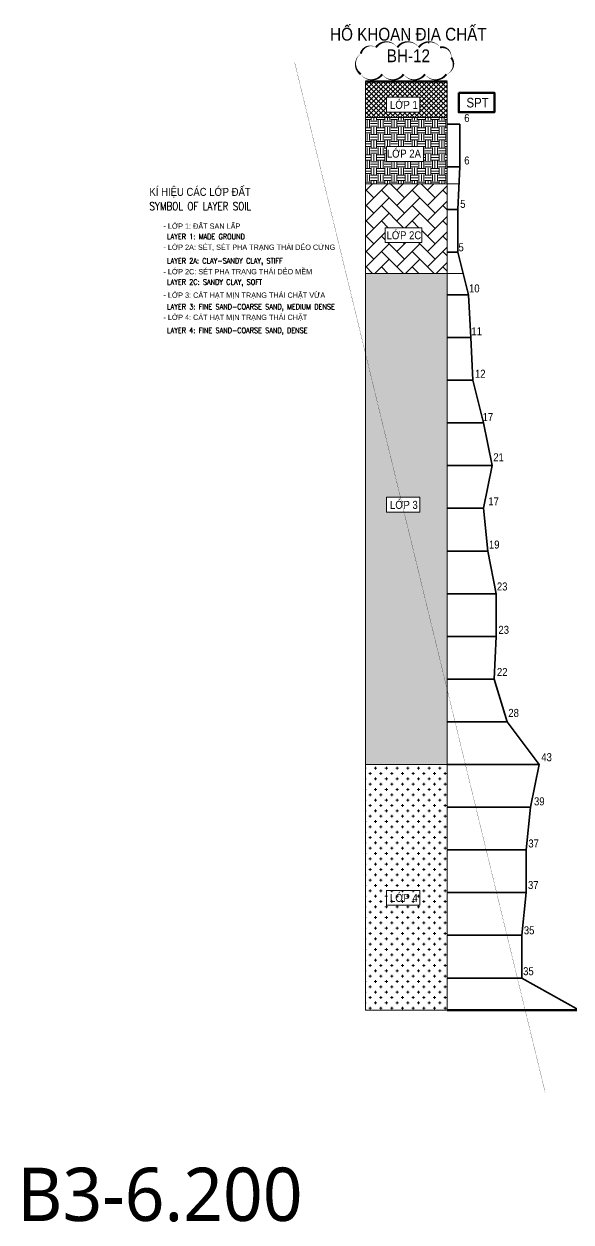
# Model space of a CAD drawing. Header units: millimetres. Extents: x -383953 to 676589, y -101685 to 196247.
# Drawn here: x 335801 to 361390, y 29229 to 85346 of the extents above; entities that cross this region are included whole.
import ezdxf
from ezdxf.enums import TextEntityAlignment as Align

# ---------------------------------------------------------------- set-up
doc = ezdxf.new("R2010")
doc.units = ezdxf.units.MM
doc.layers.add('C-TEXT', color=7, linetype='Continuous')
for name, color, linetype, lineweight in [('NDC_S_CONTINUOUS', 3, 'Continuous', 20), ('NDC_S_DIM', 1, 'Continuous', 15), ('NDC_S_ENG TEXT', 2, 'Continuous', 20), ('NDC_S_FOUNDATION NAME', 7, 'Continuous', 20), ('NDC_S_HATCH MATERIAL', 8, 'Continuous', 13), ('NDC_S_LEVEL TEXT', 7, 'Continuous', 20), ('NDC_S_REBAR', 4, 'Continuous', 35), ('NDC_S_VN TEXT', 7, 'Continuous', 20), ('NDC_S_VN TITLE', 6, 'Continuous', 35)]:
    doc.layers.add(name, color=color, linetype=linetype, lineweight=lineweight)
doc.styles.add('JY-T', font='malgun.ttf')
doc.styles.add('NDC_ARIAL', font='arial.ttf', dxfattribs={"width": 0.85})
doc.styles.add('NDC_EN TXT', font='romans.shx', dxfattribs={"width": 0.8})

msp = doc.modelspace()

# ---------------------------------------------------------------- hatches: boundary and pattern name
at = {"layer": 'NDC_S_HATCH MATERIAL'}
h = msp.add_hatch(dxfattribs=at)
h.set_pattern_fill('ANSI37', color=256, scale=50)
h.set_pattern_definition([(45, (522784.5, 349123.23), (-112.2532, 112.2532), []), (135, (522784.5, 349123.23), (-112.2532, -112.2532), [])])
h.paths.add_polyline_path([(351773.4, 82658.7), (351773.4, 80958.7), (355597, 80958.7), (355597, 82658.7)])
h.paths.add_polyline_path([(352758.8, 81912.3), (354315.6, 81912.3), (354315.6, 81219.5), (352758.8, 81219.5)], flags=16)
h.paths.add_polyline_path([(352805.5, 81247.2), (354341.4, 81247.2), (354341.4, 81961.2), (352805.5, 81961.2)], flags=24)
h = msp.add_hatch(dxfattribs=at)
h.set_pattern_fill('EARTH', color=256, scale=50, angle=90)
h.set_pattern_definition([(90, (522784.5, 349123.23), (-317.5, 317.5), [317.5, -317.5]), (90, (522665.44, 349123.23), (-317.5, 317.5), [317.5, -317.5]), (90, (522546.38, 349123.23), (-317.5, 317.5), [317.5, -317.5]), (180, (522506.7, 349162.9), (-317.5, -317.5), [317.5, -317.5]), (180, (522506.7, 349281.98), (-317.5, -317.5), [317.5, -317.5]), (180, (522506.7, 349401.04), (-317.5, -317.5), [317.5, -317.5])])
h.paths.add_polyline_path([(351773.4, 80958.7), (351773.4, 77858.7), (355597, 77858.7), (355597, 80958.7)])
h.paths.add_polyline_path([(354484.2, 79600.3), (354484.2, 78907.6), (352758.8, 78907.6), (352758.8, 79600.3)], flags=16)
h.paths.add_polyline_path([(352656.7, 78962), (354490.2, 78962), (354490.2, 79676), (352656.7, 79676)], flags=24)
h = msp.add_hatch(dxfattribs=at)
h.set_pattern_fill('AR-HBONE', color=256, scale=5)
h.set_pattern_definition([(45, (522784.5, 349123.23), (0, 718.4205), [1524, -508]), (135, (523143.7, 349482.44), (7e-14, 718.4205), [1524, -508])])
h.paths.add_polyline_path([(351773.4, 77858.7), (351773.5, 73658.7), (355597, 73658.7), (355597, 77858.7)])
h.paths.add_polyline_path([(354412.8, 75802.9), (354412.8, 75110.1), (352693.4, 75110.1), (352693.4, 75802.9)], flags=16)
h.paths.add_polyline_path([(352644.7, 75137.8), (354502.2, 75137.8), (354502.2, 75851.8), (352644.7, 75851.8)], flags=24)
h = msp.add_hatch(dxfattribs=at)
h.set_pattern_fill('AR-SAND', color=256, scale=100)
h.set_pattern_definition([(37.5, (946938.73, -533258.48), (-6.299336, 192.682377), [0, -152, 0, -170, 0, -162.5]), (7.5, (946938.73, -533258.48), (176.97767, 282.21461), [0, -82, 0, -137, 0, -52.5]), (327.5, (946815.73, -533258.48), (311.414186, 0.565905), [0, -50, 0, -180, 0, -235]), (317.5, (946815.73, -533258.48), (300.61266, 87.76756), [0, -25, 0, -118, 0, -135])])
h.paths.add_polyline_path([(355597, 73658.7), (351773.4, 73658.7), (351773.4, 50658.7), (355597, 50658.7)])
h.paths.add_polyline_path([(354315.6, 63174.1), (354315.6, 62481.4), (352758.8, 62481.4), (352758.8, 63174.1)], flags=16)
h = msp.add_hatch(dxfattribs=at)
h.set_pattern_fill('CROSS', color=256, scale=1000)
h.set_pattern_definition([(0, (946938.73, -533258.48), (250, 250), [125, -375]), (90, (947001.23, -533320.98), (-250, 250), [125, -375])])
h.paths.add_polyline_path([(355597, 50658.7), (351773.4, 50658.7), (351773.4, 39158.7), (355597, 39158.7)])
h.paths.add_polyline_path([(354315.6, 44765.7), (354315.6, 44072.9), (352758.8, 44072.9), (352758.8, 44765.7)], flags=16)
h.paths.add_polyline_path([(352805.5, 44100.6), (354341.4, 44100.6), (354341.4, 44814.6), (352805.5, 44814.6)], flags=16)

# ---------------------------------------------------------------- linework, layer by layer
at = {"layer": 'NDC_S_CONTINUOUS'}
for p, q in [((351774, 39458.8), (351773.4, 82658.8)), ((351773.4, 39158.7), (351773.4, 82658.8)), ((351773.4, 39158.8), (351773.4, 82658.8)), ((355597, 39158.7), (355597, 82658.7)), ((355597, 80958.7), (351773.4, 80958.7)), ((355597, 77858.7), (351773.4, 77858.7)), ((355597, 77858.7), (351773.4, 77858.7)), ((355597, 73658.7), (351773.4, 73658.7)), ((355597, 73658.7), (351773.4, 73658.7)), ((355597, 50658.7), (351773.4, 50658.7)), ((355597, 39158.7), (351773.4, 39158.7))]:
    msp.add_line(p, q, dxfattribs=at)
at = {"layer": 'NDC_S_CONTINUOUS', "lineweight": 100}
for p, q in [((351773.4, 82658.8), (355597, 82658.7)), ((355597, 39158.7), (361772, 39158.7))]:
    msp.add_line(p, q, dxfattribs=at)
msp.add_lwpolyline([(356138.1, 82123.1), (357808.5, 82123.1), (357808.5, 81211.1), (356138.1, 81211.1)], close=True, dxfattribs=at)
at = {"layer": 'NDC_S_DIM'}
msp.add_lwpolyline([(351560, 82990, 0, 100, 0.5205671), (352560, 82990, 0, 100, 0.5205671), (353560, 82990, 0, 100, 0.5205671), (354560, 82990, 0, 100, 0.5205671), (355560, 82990, 0, 100, 0.5205671), (355782.6, 83767.4, 0, 100, 0.5205671), (355264.5, 84249.3, 0, 100, 0.5205671), (354264.5, 84249.3, 0, 100, 0.5205671), (353264.5, 84249.3, 0, 100, 0.5205671), (352264.5, 84249.3, 0, 100, 0.5205671), (351560, 83953.8, 0, 100, 0.5205671)], format="xyseb", close=True, dxfattribs=at)
at = {"layer": 'NDC_S_DIM', "ltscale": 100, "const_width": 10}
msp.add_lwpolyline([(348460, 83560), (360180, 35310)], dxfattribs=at)
at = {"layer": 'NDC_S_DIM'}
for points in [[(352758.8, 81912.3), (354315.6, 81912.3), (354315.6, 81219.5), (352758.8, 81219.5)], [(352758.8, 79600.3), (354484.2, 79600.3), (354484.2, 78907.6), (352758.8, 78907.6)], [(352693.4, 75802.9), (354412.8, 75802.9), (354412.8, 75110.1), (352693.4, 75110.1)], [(352758.8, 63174.1), (354315.6, 63174.1), (354315.6, 62481.4), (352758.8, 62481.4)], [(352758.8, 44765.7), (354315.6, 44765.7), (354315.6, 44072.9), (352758.8, 44072.9)]]:
    msp.add_lwpolyline(points, close=True, dxfattribs=at)
at = {"layer": 'NDC_S_ENG TEXT', "color": 1}
for p, q in [((355597, 77858.7), (356157, 77858.7)), ((355597, 73658.7), (356347, 73658.7))]:
    msp.add_line(p, q, dxfattribs=at)
at = {"layer": 'NDC_S_REBAR', "color": 3}
for p, q in [((355597, 80658.7), (356197, 80658.7)), ((356197, 80658.7), (356197, 78658.7)), ((355597, 78658.7), (356197, 78658.7)), ((356197, 78658.7), (356097, 76658.7)), ((355597, 76658.7), (356097, 76658.7)), ((356097, 76658.7), (356097, 74658.7)), ((355597, 74658.7), (356097, 74658.7)), ((356097, 74658.7), (356597, 72658.7)), ((355597, 72658.7), (356597, 72658.7)), ((356597, 72658.7), (356697, 70658.7)), ((355597, 70658.7), (356697, 70658.7)), ((356697, 70658.7), (356797, 68658.7)), ((355597, 68658.7), (356797, 68658.7)), ((356797, 68658.7), (357297, 66658.7)), ((355597, 66658.7), (357297, 66658.7)), ((357297, 66658.7), (357697, 64658.7)), ((355597, 64658.7), (357697, 64658.7)), ((357697, 64658.7), (357297, 62658.7)), ((355597, 62658.7), (357297, 62658.7)), ((357297, 62658.7), (357497, 60658.7)), ((355597, 60658.7), (357497, 60658.7)), ((357497, 60658.7), (357897, 58658.7)), ((355597, 58658.7), (357897, 58658.7)), ((357897, 58658.7), (357897, 56658.7)), ((355597, 56658.7), (357897, 56658.7)), ((357897, 56658.7), (357797, 54658.7)), ((355597, 54658.7), (357797, 54658.7)), ((357797, 54658.7), (358397, 52658.7)), ((355597, 52658.7), (358397, 52658.7)), ((358397, 52658.7), (359897, 50658.7)), ((355597, 50658.7), (359897, 50658.7)), ((359897, 50658.7), (359497, 48658.7)), ((355597, 48658.7), (359497, 48658.7)), ((359497, 48658.7), (359297, 46658.7)), ((355597, 46658.7), (359297, 46658.7)), ((359297, 46658.7), (359297, 44658.7)), ((355597, 44658.7), (359297, 44658.7)), ((359297, 44658.7), (359097, 42658.7)), ((355597, 42658.7), (359097, 42658.7)), ((359097, 42658.7), (359097, 40658.7)), ((355597, 40658.7), (359097, 40658.7)), ((359097, 40658.7), (361772, 39158.7))]:
    msp.add_line(p, q, dxfattribs=at)

# ---------------------------------------------------------------- texts
at = {"layer": 'C-TEXT', "style": 'JY-T'}
msp.add_text('B3-6.200', height=2500, dxfattribs=at).set_placement((342160.5, 30528.2), align=Align.MIDDLE_CENTER)
at = {"layer": 'NDC_S_FOUNDATION NAME', "style": 'NDC_ARIAL', "width": 0.85}
msp.add_text('SPT', height=450, dxfattribs=at).set_placement((357019.9, 81661), align=Align.MIDDLE)
at = {"layer": 'NDC_S_LEVEL TEXT', "style": 'NDC_ARIAL', "width": 0.85}
for s, p in [('6', (356519.1, 80939.6)), ('6', (356519.1, 78952.5)), ('5', (356330.1, 76917.4)), ('5', (356251.1, 74883)), ('10', (356866.4, 72960.1)), ('11', (356979.1, 70953.5)), ('12', (357145.3, 68965.3)), ('17', (357503, 66933.9)), ('21', (358002, 65052.1)), ('17', (357770, 62985.4)), ('19', (357798, 60960.9)), ('23', (358170.6, 58999.9)), ('23', (358242.7, 56967.5)), ('22', (358173.1, 54994.6)), ('28', (358705.6, 53076.4)), ('43', (360248.2, 51001.9)), ('39', (359906.9, 48933.3)), ('37', (359641.8, 46961.6)), ('37', (359625.6, 45014.5)), ('35', (359431.5, 42894.3)), ('35', (359398.2, 40978.7))]:
    msp.add_text(s, height=375, dxfattribs=at).set_placement(p, align=Align.MIDDLE)
at = {"layer": 'NDC_S_VN TEXT'}
for s, height, style, width, p in [('KÍ HIỆU CÁC LỚP ĐẤT', 375, 'NDC_ARIAL', 0.85, (341670.6, 77481.6)), ('SYMBOL OF LAYER SOIL', 375, 'NDC_EN TXT', 0.8, (341670.6, 76809.5)), ('- LỚP 1: ĐẤT SAN LẤP', 250, 'NDC_ARIAL', 0.85, (342325.3, 75877)), ('LAYER 1: MADE GROUND', 250, 'NDC_EN TXT', 0.8, (342494.2, 75386.1)), ('- LỚP 2A: SÉT, SÉT PHA TRẠNG THÁI DẺO CỨNG', 250, 'NDC_ARIAL', 0.85, (342325.3, 74887.9)), ('LAYER 2A: CLAY-SANDY CLAY, STIFF', 250, 'NDC_EN TXT', 0.8, (342494.2, 74252.3)), ('- LỚP 2C: SÉT PHA TRẠNG THÁI DẺO MỀM', 250, 'NDC_ARIAL', 0.85, (342325.3, 73743.6)), ('LAYER 2C: SANDY CLAY, SOFT', 250, 'NDC_EN TXT', 0.8, (342494.2, 73258.3)), ('- LỚP 3: CÁT HẠT MỊN TRẠNG THÁI CHẶT VỪA', 250, 'NDC_ARIAL', 0.85, (342325.3, 72644.2)), ('LAYER 3: FINE SAND-COARSE SAND, MEDIUM DENSE', 250, 'NDC_EN TXT', 0.8, (342494.2, 72101.7)), ('- LỚP 4: CÁT HẠT MỊN TRẠNG THÁI CHẶT ', 250, 'NDC_ARIAL', 0.85, (342325.3, 71606.9)), ('LAYER 4: FINE SAND-COARSE SAND, DENSE', 250, 'NDC_EN TXT', 0.8, (342494.2, 70993.1))]:
    msp.add_text(s, height=height, dxfattribs=dict(at, style=style, width=width)).set_placement(p, align=Align.MIDDLE_LEFT)
at = {"layer": 'NDC_S_VN TITLE', "style": 'NDC_ARIAL', "width": 0.85}
for s, height, p in [('HỐ KHOAN ĐỊA CHẤT', 600, (353782.6, 84889.3)), ('BH-12', 600, (353782.6, 83860.1)), ('LỚP 1', 375, (353573.4, 81604.2)), ('LỚP 2A', 375, (353573.4, 79319)), ('LỚP 2C', 375, (353573.4, 75494.8)), ('LỚP 3', 375, (353573.4, 62866.1)), ('LỚP 4', 375, (353573.4, 44457.6))]:
    msp.add_text(s, height=height, dxfattribs=at).set_placement(p, align=Align.MIDDLE)

doc.saveas('drawing.dxf')
